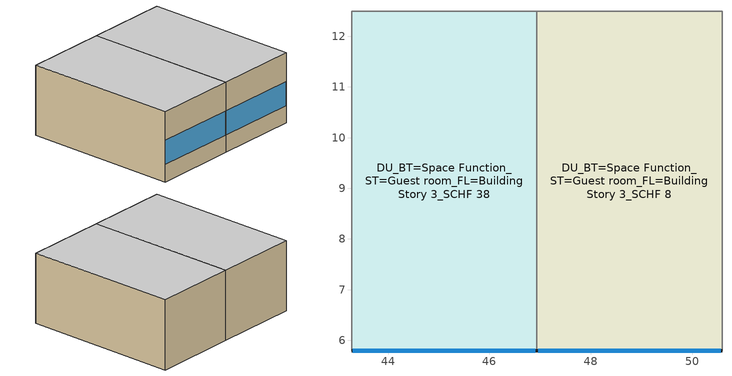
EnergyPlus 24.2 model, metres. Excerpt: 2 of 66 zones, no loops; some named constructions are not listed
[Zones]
DU_BT=Space Function_ST=Guest room_FL=Building Story 3_SCHF 38
 floor adiabatic (BTAP-Int-Wall): 46.93,12.5 46.93,5.79 43.28,5.79 43.28,12.5 z7.01
 wall outside (BTAP-Ext-Wall-Mass:U-0.29): 43.28,5.79 46.93,5.79 z7.01:10.06
 wall to DU_BT=Space Function_ST=Guest room_FL=Building Story 3_SCHF 8 (BTAP-Int-Wall): 46.93,5.79 46.93,12.5 z7.01:10.06
 wall to WILD_ST=Corridor/Transition area other-sch-E_FL=Building Story 3_SCH=F (BTAP-Int-Wall): 46.93,12.5 43.28,12.5 z7.01:10.06
 wall to DU_BT=Space Function_ST=Guest room_FL=Building Story 3_SCHF 18 (BTAP-Int-Wall): 43.28,12.5 43.28,5.79 z7.01:10.06
 window (BTAP-Ext-FixedWindow:U=0.280 SHGC=0.600): 43.3,5.79 46.91,5.79 z7.77:8.8
 ceiling adiabatic (BTAP-Int-Wall): 46.93,5.79 46.93,12.5 43.28,12.5 43.28,5.79 z10.06
DU_BT=Space Function_ST=Guest room_FL=Building Story 3_SCHF 8
 floor adiabatic (BTAP-Int-Wall): 50.59,12.5 50.59,5.79 46.93,5.79 46.93,12.5 z7.01
 wall outside (BTAP-Ext-Wall-Mass:U-0.29): 46.93,5.79 50.59,5.79 z7.01:10.06
 wall to DU_BT=Space Function_ST=Guest room_FL=Building Story 3_SCHF 1 (BTAP-Int-Wall): 50.59,5.79 50.59,12.5 z7.01:10.06
 wall to WILD_ST=Corridor/Transition area other-sch-E_FL=Building Story 3_SCH=F (BTAP-Int-Wall): 50.59,12.5 46.93,12.5 z7.01:10.06
 window (BTAP-Ext-FixedWindow:U=0.280 SHGC=0.600): 46.96,5.79 50.56,5.79 z7.77:8.8
 ceiling adiabatic (BTAP-Int-Wall): 50.59,5.79 50.59,12.5 46.93,12.5 46.93,5.79 z10.06
[Material]
100mm Normalweight concrete floor 1: Roughness=MediumSmooth; Thickness {m}=0.1016; Conductivity {W/m-K}=2.31; Density {kg/m3}=2322; Specific Heat {J/kg-K}=832; Thermal Absorptance=0.9; Solar Absorptance=0.7; Visible Absorptance=0.7
[Material:NoMass]
Typical Carpet Pad: Roughness=Smooth; Thermal Resistance {m2-K/W}=0.21648; Thermal Absorptance=0.9; Solar Absorptance=0.7; Visible Absorptance=0.8
[Construction]
BTAP-Int-Ceiling: Typical Carpet Pad, 100mm Normalweight concrete floor 1
[Schedule:Day:Interval]
Schedule Day 10; sys_1|doas|shr>none|sc>ccashp|sh>ccashp|ssf>cv|zh>b-e|zc>ptac|srf>none| Occ Sch Default; Schedule Day 9: No, 10:00, 1, 16:00, 0, 24:00, 1
sys_1|doas|shr>none|sc>ccashp|sh>ccashp|ssf>cv|zh>b-e|zc>ptac|srf>none| Occ Sch Summer Design Day; sys_1|doas|shr>none|sc>ccashp|sh>ccashp|ssf>cv|zh>b-e|zc>ptac|srf>none| Occ Sch Winter Design Day: No, 24:00, 1
Schedule Day 8: No, 24:00, 20
[Schedule:Week:Daily]
Schedule Ruleset 3 Week Rule - Jan1-Dec31: Schedule Day 8, Schedule Day 8, Schedule Day 8, Schedule Day 8, Schedule Day 8, Schedule Day 8, Schedule Day 8, Schedule Day 8, Schedule Day 8, Schedule Day 8, Schedule Day 8, Schedule Day 8
[Schedule:Year]
Schedule Ruleset 3: Schedule Ruleset 3 Week Rule - Jan1-Dec31, 1, 1, 12, 31
[Curve:Exponent] Coefficient1 Constant=1; Coefficient2 Constant=0; Coefficient3 Constant=0; Minimum Value of x {BasedOnField A2}=0; Maximum Value of x {BasedOnField A2}=1
Fan On Off Power Curve; Fan On Off Power Curve 1; Fan On Off Power Curve 2; Fan On Off Power Curve 3; Fan On Off Power Curve 4; Fan On Off Power Curve 5; Fan On Off Power Curve 6; Fan On Off Power Curve 7; Fan On Off Power Curve 8; Fan On Off Power Curve 9; Fan On Off Power Curve 10; Fan On Off Power Curve 11; Fan On Off Power Curve 12; Fan On Off Power Curve 13; Fan On Off Power Curve 14; Fan On Off Power Curve 15; Fan On Off Power Curve 16; Fan On Off Power Curve 17
[Curve:Cubic] Coefficient1 Constant=1; Coefficient2 x=0; Coefficient3 x**2=0; Coefficient4 x**3=0; Minimum Value of x {BasedOnField A2}=0; Maximum Value of x {BasedOnField A2}=1
Fan On Off Efficiency Curve; Fan On Off Efficiency Curve 1; Fan On Off Efficiency Curve 2; Fan On Off Efficiency Curve 3; Fan On Off Efficiency Curve 4; Fan On Off Efficiency Curve 5; Fan On Off Efficiency Curve 6; Fan On Off Efficiency Curve 7; Fan On Off Efficiency Curve 8; Fan On Off Efficiency Curve 9; Fan On Off Efficiency Curve 10; Fan On Off Efficiency Curve 11; Fan On Off Efficiency Curve 12; Fan On Off Efficiency Curve 13; Fan On Off Efficiency Curve 14; Fan On Off Efficiency Curve 15; Fan On Off Efficiency Curve 16; Fan On Off Efficiency Curve 17
[Table:Lookup]
sys_1|doas|shr>none|sc>ccashp|sh>ccashp|ssf>cv|zh>b-e|zc>ptac|srf>none| ERV_SensHeatEff 1: sys_1|doas|shr>none|sc>ccashp|sh>ccashp|ssf>cv|zh>b-e|zc>ptac|srf>none| ERV_SensHeatEff 1 Independent Variable List, DivisorOnly, 0.5, 0, 10, Dimensionless, 0.5, 0.5
sys_1|doas|shr>none|sc>ccashp|sh>ccashp|ssf>cv|zh>b-e|zc>ptac|srf>none| ERV_LatHeatEff 1: sys_1|doas|shr>none|sc>ccashp|sh>ccashp|ssf>cv|zh>b-e|zc>ptac|srf>none| ERV_LatHeatEff 1 Independent Variable List, DivisorOnly, 0.5, 0, 10, Dimensionless, 0.5, 0.5
sys_1|doas|shr>none|sc>ccashp|sh>ccashp|ssf>cv|zh>b-e|zc>ptac|srf>none| ERV_SensCoolEff 1: sys_1|doas|shr>none|sc>ccashp|sh>ccashp|ssf>cv|zh>b-e|zc>ptac|srf>none| ERV_SensCoolEff 1 Independent Variable List, DivisorOnly, 0.5, 0, 10, Dimensionless, 0.5, 0.5
sys_1|doas|shr>none|sc>ccashp|sh>ccashp|ssf>cv|zh>b-e|zc>ptac|srf>none| ERV_LatCoolEff 1: sys_1|doas|shr>none|sc>ccashp|sh>ccashp|ssf>cv|zh>b-e|zc>ptac|srf>none| ERV_LatCoolEff 1 Independent Variable List, DivisorOnly, 0.5, 0, 10, Dimensionless, 0.5, 0.5
[Table:IndependentVariableList]
sys_1|doas|shr>none|sc>ccashp|sh>ccashp|ssf>cv|zh>b-e|zc>ptac|srf>none| ERV_SensHeatEff 1 Independent Variable List: sys_1|doas|shr>none|sc>ccashp|sh>ccashp|ssf>cv|zh>b-e|zc>ptac|srf>none| ERV_SensibleHeating_IndependentVariable
sys_1|doas|shr>none|sc>ccashp|sh>ccashp|ssf>cv|zh>b-e|zc>ptac|srf>none| ERV_LatHeatEff 1 Independent Variable List: sys_1|doas|shr>none|sc>ccashp|sh>ccashp|ssf>cv|zh>b-e|zc>ptac|srf>none| ERV_LatentHeating_IndependentVariable
sys_1|doas|shr>none|sc>ccashp|sh>ccashp|ssf>cv|zh>b-e|zc>ptac|srf>none| ERV_SensCoolEff 1 Independent Variable List: sys_1|doas|shr>none|sc>ccashp|sh>ccashp|ssf>cv|zh>b-e|zc>ptac|srf>none| ERV_SensibleCooling_IndependentVariable
sys_1|doas|shr>none|sc>ccashp|sh>ccashp|ssf>cv|zh>b-e|zc>ptac|srf>none| ERV_LatCoolEff 1 Independent Variable List: sys_1|doas|shr>none|sc>ccashp|sh>ccashp|ssf>cv|zh>b-e|zc>ptac|srf>none| ERV_LatentCooling_IndependentVariable
[Table:IndependentVariable]
sys_1|doas|shr>none|sc>ccashp|sh>ccashp|ssf>cv|zh>b-e|zc>ptac|srf>none| ERV_SensibleHeating_IndependentVariable; sys_1|doas|shr>none|sc>ccashp|sh>ccashp|ssf>cv|zh>b-e|zc>ptac|srf>none| ERV_LatentHeating_IndependentVariable; sys_1|doas|shr>none|sc>ccashp|sh>ccashp|ssf>cv|zh>b-e|zc>ptac|srf>none| ERV_SensibleCooling_IndependentVariable; sys_1|doas|shr>none|sc>ccashp|sh>ccashp|ssf>cv|zh>b-e|zc>ptac|srf>none| ERV_LatentCooling_IndependentVariable: Linear, Linear, 0, 10, Dimensionless, 0.75, 1
